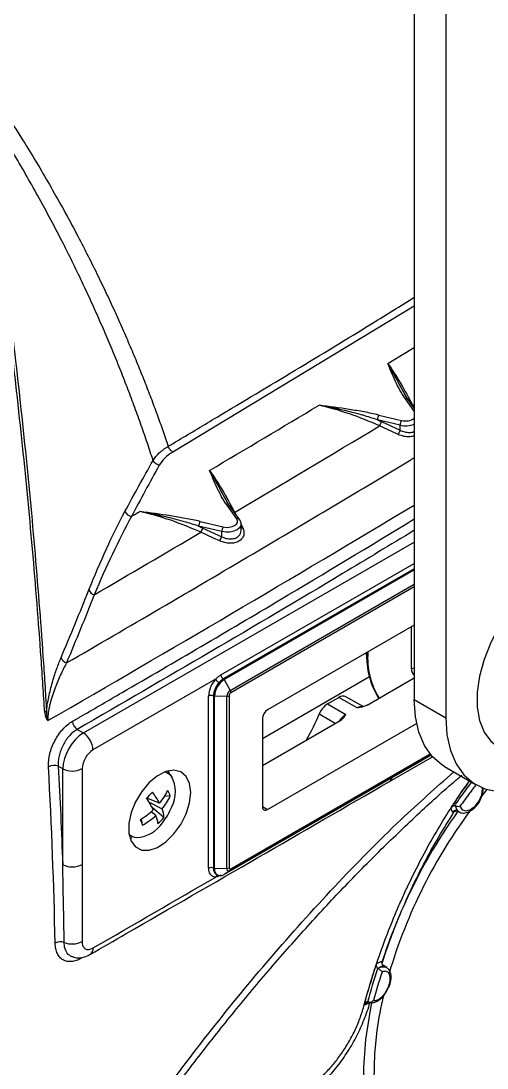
# Model space of a CAD drawing. Extents: x 14.8 to 109.8, y 1.6 to 86.6.
# Drawn here: x 76.94 to 78.928, y 65.895 to 70.365 of the extents above; entities that cross this region are included whole.
import ezdxf

# ---------------------------------------------------------------- set-up
doc = ezdxf.new("R2010")
doc.units = 0
doc.header["$MEASUREMENT"] = 0
doc.layers.add('OBJECT', color=7, linetype='CONTINUOUS')

msp = doc.modelspace()

# ---------------------------------------------------------------- linework, layer by layer
at = {"layer": 'OBJECT'}
for p, q in [((78.6178, 72.877), (78.6178, 67.4674)), ((78.7522, 72.7994), (78.7522, 67.3898)), ((78.6178, 69.1472), (77.5876, 68.5243)), ((78.6178, 68.6987), (78.5797, 68.7519)), ((78.6178, 68.7122), (78.5919, 68.7484)), ((78.611, 68.7218), (78.612, 68.7219)), ((78.6178, 68.7255), (78.612, 68.7219)), ((78.612, 68.7219), (78.615, 68.7161)), ((78.5574, 68.6388), (78.4602, 68.6621)), ((78.4659, 68.6823), (78.5631, 68.6591)), ((78.4778, 68.6541), (78.5574, 68.6175)), ((78.5574, 68.6175), (78.5574, 68.6388)), ((77.8606, 68.2386), (77.8188, 68.2968)), ((77.8728, 68.2351), (77.831, 68.2933)), ((77.8501, 68.2667), (77.8512, 68.2669)), ((77.8512, 68.2669), (77.8543, 68.2609)), ((77.7036, 68.2281), (77.8018, 68.2046)), ((77.8791, 68.1893), (77.8791, 68.2164)), ((77.8791, 68.2133), (77.8856, 68.2009)), ((77.7961, 68.1844), (77.6978, 68.2079)), ((77.7155, 68.1999), (77.7961, 68.1629)), ((77.7961, 68.1629), (77.7961, 68.1844)), ((77.206, 67.3251), (78.6178, 68.1401)), ((77.7927, 67.5727), (78.6178, 68.049)), ((78.6178, 68.0262), (77.8029, 67.5558)), ((77.8071, 67.5532), (78.6178, 68.0212)), ((77.8325, 67.507), (78.6178, 67.9604)), ((78.6178, 67.9487), (77.8354, 67.497)), ((78.6178, 67.785), (77.9909, 67.4231)), ((78.606, 67.5987), (78.606, 67.7782)), ((77.77, 67.5545), (77.247, 67.2525)), ((77.8071, 67.5532), (77.8029, 67.5558)), ((77.8071, 67.5532), (77.8325, 67.507)), ((78.4265, 67.5642), (77.9697, 67.3005)), ((78.4163, 67.4441), (78.6178, 67.5604)), ((77.7403, 66.7476), (77.7403, 67.4825)), ((77.7652, 67.4806), (77.7611, 67.4827)), ((77.7611, 67.4827), (77.7611, 66.7479)), ((77.8179, 67.4816), (77.7652, 67.4806)), ((77.7652, 66.7457), (77.7652, 67.4806)), ((77.8179, 66.7467), (77.8179, 67.4816)), ((77.8279, 67.4842), (77.8279, 66.7493)), ((78.2479, 67.4489), (78.2961, 67.4767)), ((78.3739, 67.4318), (78.2961, 67.4767)), ((78.3992, 67.4375), (78.3261, 67.4797)), ((78.6178, 67.4674), (78.7522, 67.3898)), ((78.2479, 67.4489), (78.3257, 67.404)), ((78.3919, 67.4352), (78.3975, 67.436)), ((77.9697, 67.3864), (77.9697, 67.0108)), ((77.9697, 67.1863), (78.3045, 67.3795)), ((77.9909, 66.9985), (78.6277, 67.3661)), ((78.2803, 67.3656), (78.2119, 67.4051)), ((77.18, 67.3402), (77.206, 67.3251)), ((78.6891, 67.2306), (77.8071, 66.7215)), ((78.6879, 67.2321), (77.8325, 66.7383)), ((77.8354, 66.745), (78.6851, 67.2355)), ((78.5118, 67.118), (78.6951, 67.2238)), ((77.1177, 67.1721), (77.099, 67.1829)), ((77.1177, 66.7628), (77.1177, 67.1721)), ((77.2011, 67.173), (77.2011, 66.7636)), ((78.7473, 67.1812), (78.8817, 67.1037)), ((78.8272, 67.0838), (78.8529, 67.1203)), ((78.8431, 67.1049), (78.8431, 67.1049)), ((77.5765, 67.056), (77.5522, 67.0542)), ((78.9278, 67.084), (78.8994, 67.0488)), ((77.5309, 67.0254), (77.4765, 67.047)), ((77.4865, 67.0292), (77.5419, 67.001)), ((77.5492, 66.9645), (77.4996, 67.0064)), ((77.9697, 67.0108), (77.9909, 66.9985)), ((77.5153, 66.973), (77.4949, 66.9888)), ((78.8076, 66.9882), (78.8018, 66.9923)), ((78.8029, 66.9907), (78.8076, 66.9882)), ((77.4587, 66.9319), (77.4535, 66.9578)), ((77.4045, 66.8768), (77.4132, 66.8791)), ((77.7652, 66.7457), (77.7611, 66.7479)), ((77.8179, 66.7467), (77.7652, 66.7457)), ((77.8325, 66.7383), (77.8071, 66.7215)), ((77.7742, 66.7202), (77.7782, 66.7181)), ((78.5, 66.3238), (78.4863, 66.3321)), ((78.4246, 66.1737), (78.4264, 66.1755))]:
    msp.add_line(p, q, dxfattribs=at)
at = {"layer": 'OBJECT', "flags": 128}
for points in [[(78.6178, 68.9698), (78.5629, 68.9365), (78.5049, 68.9014)], [(78.5489, 68.5993), (78.522, 68.6116), (78.4692, 68.6359)], [(77.4482, 68.2704), (77.4436, 68.2677), (77.4389, 68.265), (77.4343, 68.2622), (77.4296, 68.2595), (77.425, 68.2567), (77.4203, 68.254), (77.4157, 68.2513), (77.411, 68.2485)], [(77.8791, 68.2158), (77.8779, 68.2096), (77.872, 68.2), (77.8615, 68.1919), (77.8473, 68.1858), (77.8308, 68.1824), (77.8132, 68.1819), (77.7961, 68.1844)], [(77.8018, 68.2046), (77.8146, 68.2028), (77.8278, 68.2031), (77.8403, 68.2057), (77.8509, 68.2102), (77.8587, 68.2164), (77.8632, 68.2235), (77.8638, 68.2312), (77.8606, 68.2386)], [(77.7876, 68.1446), (77.7607, 68.157), (77.707, 68.1816)], [(79.4129, 68.0239), (79.387, 68.0356), (79.3407, 68.0442), (79.2897, 68.0399), (79.2357, 68.0229), (79.1803, 67.9938), (79.1253, 67.9535), (79.0725, 67.9033), (79.0237, 67.8447), (78.9803, 67.7798), (78.9439, 67.7105), (78.9154, 67.6391), (78.8959, 67.5679), (78.886, 67.4991), (78.886, 67.4351), (78.8959, 67.3778), (78.9154, 67.3291), (78.9439, 67.2905), (78.9754, 67.2661)], [(78.4129, 67.6667), (78.4145, 67.6441), (78.4222, 67.5852)], [(78.7473, 67.1812), (78.7358, 67.1884), (78.6946, 67.2242), (78.6616, 67.2712), (78.6375, 67.3283), (78.6228, 67.3942), (78.6178, 67.4674)], [(78.7522, 67.3898), (78.7571, 67.3166), (78.7718, 67.2507), (78.796, 67.1937), (78.829, 67.1467), (78.8702, 67.1108), (78.9186, 67.0869), (78.9732, 67.0754), (79.0327, 67.0767), (79.0958, 67.0907), (79.1611, 67.117), (79.2272, 67.1551), (79.2436, 67.1664)], [(77.6639, 67.071), (77.659, 67.1095), (77.6446, 67.1394), (77.6218, 67.1586), (77.5923, 67.1656), (77.5583, 67.1599), (77.5223, 67.142), (77.4869, 67.1131), (77.4549, 67.0754), (77.4285, 67.0317), (77.4097, 66.9853), (77.4, 66.9395), (77.4, 66.8978), (77.4097, 66.8633), (77.4285, 66.8385), (77.4549, 66.8252), (77.4869, 66.8246), (77.5223, 66.8365), (77.5583, 66.8601), (77.5923, 66.8937), (77.6218, 66.9348), (77.6446, 66.9803), (77.659, 67.0269), (77.6639, 67.071)], [(77.5818, 67.1392), (77.5718, 67.1493), (77.5539, 67.1584)], [(77.5862, 67.1328), (77.5816, 67.142), (77.5636, 67.1616)], [(77.5721, 67.1545), (77.5706, 67.1605), (77.5698, 67.1632)], [(78.8127, 67.012), (78.8224, 66.9972), (78.8383, 66.9922), (78.8578, 66.9978), (78.8776, 67.0131), (78.8945, 67.0356), (78.9055, 67.0614), (78.9088, 67.0862), (78.9085, 67.0907)], [(78.526, 65.3927), (78.5173, 65.4057), (78.4743, 65.4855), (78.441, 65.5755), (78.4179, 65.6748), (78.4052, 65.7823), (78.403, 65.8968), (78.4114, 66.017), (78.4303, 66.1416), (78.4366, 66.1735)], [(78.4584, 66.0551), (78.4481, 65.9562), (78.445, 65.8441), (78.4517, 65.738), (78.4682, 65.6388), (78.4943, 65.5478), (78.5297, 65.4657), (78.5741, 65.3936), (78.6269, 65.3322), (78.6876, 65.282), (78.7556, 65.2437), (78.8301, 65.2177)]]:
    msp.add_lwpolyline(points, dxfattribs=at)
at = {"layer": 'OBJECT'}
for centre, radius, start, end in [((78.5832, 68.7412), 0.0113, 39.7285, 108.1946), ((24.4675, 158.2058), 104.3807, 300.69118, 300.9897), ((78.4998, 68.6618), 0.0396, 148.7609, 179.5826), ((78.5806, 68.7202), 0.0635, 254.0483, 305.9135), ((24.5197, 158.298), 104.6416, 300.641076, 301.035211), ((78.4034, 68.6778), 0.078, 327.5245, 342.3838), ((78.483, 68.6411), 0.078, 327.5238, 342.3814), ((78.597, 68.6386), 0.0396, 148.758, 179.5856), ((78.5802, 68.7318), 0.0957, 256.2187, 293.1537), ((24.5369, 158.394), 104.9077, 300.594097, 301.031556), ((24.1141, 159.0822), 105.8886, 299.997425, 300.979201), ((77.4167, 68.2836), 0.0355, 200.9862, 260.8233), ((77.8224, 68.2861), 0.0113, 39.7288, 108.195), ((77.7374, 68.2076), 0.0396, 148.758, 179.586), ((77.8642, 68.2279), 0.0113, 39.6496, 108.2017), ((23.8078, 159.5011), 106.0395, 300.265499, 300.550253), ((77.6413, 68.2234), 0.0778, 327.5621, 342.4426), ((77.8357, 68.1841), 0.0396, 148.758, 179.586), ((77.8829, 68.2148), 0.0142, 254.538, 280.9749), ((77.7219, 68.1864), 0.0778, 327.5599, 342.4417), ((23.7643, 159.701), 106.426, 300.0976, 300.594007), ((77.2616, 67.9476), 0.034, 199.8712, 254.3701), ((77.1431, 67.6562), 0.0333, 195.8057, 254.4629), ((78.7408, 67.6472), 0.3254, 176.2427, 212.4054), ((78.7479, 67.6461), 0.3291, 175.735, 211.5985), ((78.6381, 67.5957), 0.0323, 174.6694, 231.0522), ((78.617, 67.5779), 0.0235, 87.8643, 117.8221), ((77.8556, 67.477), 0.1155, 137.8382, 177.2295), ((77.8562, 67.4764), 0.0911, 122.6055, 177.3945), ((77.8082, 67.5794), 0.0456, 213.0979, 239.2026), ((77.8161, 67.5752), 0.0235, 186.2165, 235.9161), ((77.8532, 67.4783), 0.0922, 137.8382, 177.2296), ((77.8497, 67.4802), 0.0319, 122.6054, 177.3946), ((77.814, 67.4964), 0.0214, 1.8475, 29.9658), ((77.7509, 67.4619), 0.0232, 63.8539, 117.3011), ((77.8178, 67.503), 0.0214, 270.0339, 298.1492), ((77.8441, 67.4834), 0.0162, 122.6049, 177.3953), ((78.3135, 67.4538), 0.0288, 64.1542, 127.1563), ((77.0319, 67.4305), 0.0199, 298.2852, 327.9652), ((78.0158, 67.3843), 0.0461, 122.6055, 177.3945), ((78.2972, 67.3718), 0.0916, 122.5669, 158.6721), ((78.3926, 67.4036), 0.0339, 80.9217, 123.6018), ((77.2061, 67.3789), 0.0467, 185.0951, 236.056), ((77.3512, 67.7601), 0.931, 330.2577, 337.5852), ((78.3705, 67.3318), 0.085, 121.7926, 148.9874), ((77.1544, 67.2482), 0.0927, 2.6954, 56.1499), ((77.0802, 67.1377), 0.049, 67.4678, 117.8418), ((77.1586, 67.2553), 0.0927, 243.8541, 297.3005), ((77.464, 67.0735), 0.1349, 331.8914, 29.1702), ((78.4978, 67.1396), 0.0258, 302.7506, 349.1687), ((80.95, 65.5003), 2.6483, 142.7065, 143.2998), ((78.8312, 67.0956), 0.0152, 37.7687, 38.1966), ((76.8052, 67.707), 0.9413, 315.4166, 317.6163), ((77.2253, 66.8612), 0.3469, 28.2504, 37.5026), ((77.3249, 67.1997), 0.2698, 319.765, 333.3858), ((77.3521, 67.1585), 0.2466, 320.3154, 335.4494), ((77.4657, 67.0198), 0.1165, 18.1134, 30.4296), ((77.0608, 66.7701), 0.4984, 27.1272, 33.6389), ((77.3387, 67.1057), 0.2624, 321.4067, 338.5987), ((77.9827, 67.0087), 0.0131, 170.786, 309.2032), ((77.2604, 67.2589), 0.3576, 301.7285, 313.0122), ((77.3075, 67.1998), 0.3076, 299.4439, 312.4994), ((77.399, 66.9242), 0.1261, 6.4214, 22.7507), ((77.3745, 67.1053), 0.2244, 311.898, 321.1348), ((77.4466, 66.9631), 0.1026, 0.8194, 21.7283), ((80.6131, 65.6841), 2.1906, 142.9677, 163.6483), ((80.6862, 65.6423), 2.3153, 144.3755, 155.7338), ((78.7941, 66.9792), 0.0153, 59.7563, 148.2592), ((77.4226, 67.0241), 0.1464, 274.297, 325.8781), ((77.9978, 67.1887), 0.5971, 203.0723, 205.471), ((77.438, 66.9318), 0.0539, 226.0985, 265.2115), ((77.1586, 66.846), 0.0927, 243.8541, 297.3005), ((77.7716, 66.742), 0.0318, 169.6916, 269.8954), ((77.7509, 66.7271), 0.0232, 63.8539, 117.3011), ((77.7901, 66.7447), 0.0292, 173.7611, 237.7292), ((77.7907, 66.7415), 0.0259, 170.7861, 309.2032), ((77.8268, 66.7453), 0.00906, 170.7859, 309.2031), ((77.8178, 66.7681), 0.0214, 270.0339, 298.1492), ((77.8325, 66.7485), 0.0046, 170.7846, 309.2036), ((77.8277, 66.7443), 0.00773, 308.8505, 5.1243), ((77.7836, 66.707), 0.0125, 116.4485, 165.507), ((80.5249, 65.7119), 2.1396, 156.869, 162.9227), ((77.1079, 66.3851), 0.0481, 70.4172, 117.2748), ((77.1578, 66.5184), 0.0942, 248.9673, 296.8622), ((77.2172, 66.4042), 0.0304, 306.2014, 5.4674), ((80.7286, 65.5575), 2.4022, 162.4959, 163.1299), ((80.1235, 65.8237), 1.6811, 166.9395, 172.0876), ((78.3888, 66.2296), 0.0672, 283.3919, 292.4706), ((78.4193, 66.1636), 0.0135, 77.989, 159.4838), ((78.427, 66.164), 0.013, 102.4409, 163.7899)]:
    msp.add_arc(centre, radius, start, end, dxfattribs=at)
for centre, major_axis, ratio, start_param, end_param in [((77.2046, 67.2239), (0.0625, 0.1083), 0.558079, 0.785927, 2.355506), ((77.2471, 67.1994), (0.0325, 0.0563), 0.578085, 0.785926, 2.355504)]:
    msp.add_ellipse(centre, major_axis=major_axis, ratio=ratio, start_param=start_param, end_param=end_param, dxfattribs=at)
for points, knots in [([(75.8069, 71.1922), (75.8151, 71.1852), (75.8316, 71.1712), (75.8562, 71.1498), (75.8808, 71.1282), (75.9053, 71.1064), (75.9297, 71.0844), (75.9541, 71.0621), (75.9784, 71.0396), (76.0026, 71.0168), (76.0268, 70.9939), (76.0509, 70.9707), (76.0749, 70.9473), (76.0989, 70.9237), (76.1227, 70.8998), (76.1465, 70.8758), (76.1702, 70.8515), (76.1938, 70.827), (76.2173, 70.8023), (76.2407, 70.7775), (76.264, 70.7524), (76.2872, 70.7271), (76.3103, 70.7016), (76.3334, 70.6759), (76.3563, 70.6501), (76.3791, 70.624), (76.4018, 70.5977), (76.4244, 70.5713), (76.4469, 70.5447), (76.4692, 70.5179), (76.4915, 70.4909), (76.5136, 70.4638), (76.5356, 70.4364), (76.5575, 70.4089), (76.5793, 70.3813), (76.6009, 70.3535), (76.6224, 70.3255), (76.6438, 70.2973), (76.6651, 70.269), (76.6862, 70.2405), (76.7072, 70.2119), (76.728, 70.1831), (76.7487, 70.1542), (76.7693, 70.1252), (76.7897, 70.096), (76.81, 70.0666), (76.8301, 70.0371), (76.8543, 70.0014), (76.8966, 69.9368), (76.9707, 69.82), (77.0703, 69.6527), (77.1727, 69.4664), (77.2491, 69.3161), (77.302, 69.2062), (77.3384, 69.128), (77.3729, 69.0509), (77.4057, 68.9751), (77.4368, 68.9006), (77.4662, 68.8275), (77.494, 68.7558), (77.5202, 68.6855), (77.545, 68.6167), (77.5605, 68.5713), (77.5682, 68.5489)], [0, 0, 0, 0, 0.010885, 0.02177, 0.032656, 0.043541, 0.054426, 0.065311, 0.076196, 0.087082, 0.097967, 0.108852, 0.119737, 0.130622, 0.141508, 0.152393, 0.163278, 0.174163, 0.185048, 0.195933, 0.206819, 0.217704, 0.228589, 0.239474, 0.250359, 0.261244, 0.27213, 0.283015, 0.2939, 0.304785, 0.31567, 0.326555, 0.33744, 0.348326, 0.359211, 0.370096, 0.380981, 0.391866, 0.402751, 0.413636, 0.424521, 0.435407, 0.446292, 0.457177, 0.468062, 0.478947, 0.489832, 0.500717, 0.518358, 0.560412, 0.626874, 0.695576, 0.753854, 0.780728, 0.8071, 0.83297, 0.858337, 0.883203, 0.907566, 0.931428, 0.954787, 0.977645, 1, 1, 1, 1]), ([(77.5035, 68.4882), (77.4995, 68.5005), (77.4915, 68.5252), (77.479, 68.5624), (77.4662, 68.5999), (77.453, 68.6378), (77.4394, 68.6759), (77.4254, 68.7144), (77.411, 68.7532), (77.3963, 68.7923), (77.3811, 68.8316), (77.3655, 68.8712), (77.3495, 68.9111), (77.333, 68.9513), (77.3162, 68.9917), (77.2989, 69.0324), (77.2811, 69.0733), (77.263, 69.1145), (77.2444, 69.1558), (77.2253, 69.1974), (77.1851, 69.2834), (77.116, 69.4247), (77.0327, 69.5818), (76.9596, 69.7111), (76.912, 69.7926), (76.8693, 69.8622), (76.8321, 69.9201), (76.8016, 69.9654), (76.77, 70.011), (76.7293, 70.0686), (76.6716, 70.1479), (76.6065, 70.2339), (76.519, 70.3457), (76.4097, 70.4782), (76.3015, 70.6007), (76.2213, 70.6874), (76.1676, 70.7439), (76.1133, 70.7995), (76.0584, 70.8543), (76.0029, 70.9081), (75.9469, 70.961), (75.8903, 71.0129), (75.8333, 71.0637), (75.7758, 71.1136), (75.7372, 71.1459), (75.7178, 71.162)], [0, 0, 0, 0, 0.012038, 0.02418, 0.036425, 0.048774, 0.061225, 0.073778, 0.086433, 0.09919, 0.112047, 0.125006, 0.138064, 0.151222, 0.16448, 0.177836, 0.191291, 0.204843, 0.218493, 0.232239, 0.246081, 0.304039, 0.373495, 0.405327, 0.437053, 0.458042, 0.478512, 0.498868, 0.507158, 0.528357, 0.562429, 0.595806, 0.626125, 0.691572, 0.753167, 0.777504, 0.801919, 0.826413, 0.850984, 0.875632, 0.900357, 0.925156, 0.950031, 0.974979, 1, 1, 1, 1]), ([(77.0413, 67.413), (77.0387, 67.4514), (77.0363, 67.4899), (77.0312, 67.5671), (77.0233, 67.6829), (77.0146, 67.7991), (76.9961, 68.0319), (76.9824, 68.1878), (76.9522, 68.5008), (76.9357, 68.6579), (76.9088, 68.8945), (76.8996, 68.9735), (76.8851, 69.0922), (76.8778, 69.1516), (76.869, 69.221), (76.8645, 69.2557), (76.8626, 69.2706), (76.8613, 69.2805), (76.8607, 69.2855), (76.86, 69.2904)], [0, 0, 0, 0, 0.0625, 0.0625, 0.125, 0.25, 0.25, 0.5, 0.5, 0.75, 0.75, 0.875, 0.875, 0.9375, 0.96875, 0.984375, 0.992187, 0.992187, 1, 1, 1, 1]), ([(76.8693, 69.2986), (76.9104, 68.9808), (76.946, 68.665), (76.9909, 68.1952), (77.0044, 68.0392), (77.0226, 67.8063), (77.0283, 67.7287), (77.0363, 67.6127), (77.0389, 67.5741), (77.0439, 67.4969), (77.0462, 67.4583), (77.0487, 67.4199)], [0, 0, 0, 0, 0.5, 0.5, 0.75, 0.75, 0.875, 0.875, 0.9375, 0.9375, 1, 1, 1, 1]), ([(77.5682, 68.5489), (77.5821, 68.5572), (77.6516, 68.5987), (77.943, 68.7733), (78.2811, 68.9758), (78.5584, 69.1479), (78.6178, 69.1848)], [0, 0, 0, 0, 0.039428, 0.197141, 0.827996, 1, 1, 1, 1]), ([(78.5797, 68.7519), (78.5711, 68.7639), (78.5636, 68.7762), (78.5498, 68.8009), (78.5435, 68.8134), (78.5258, 68.8509), (78.5154, 68.8761), (78.5049, 68.9014)], [0, 0, 0, 0, 0.25, 0.25, 0.5, 0.5, 1, 1, 1, 1]), ([(78.5049, 68.9014), (78.523, 68.8758), (78.541, 68.848), (78.5768, 68.788), (78.5945, 68.756), (78.612, 68.7219)], [0, 0, 0, 0, 0.5, 0.5, 1, 1, 1, 1]), ([(78.5049, 68.9014), (78.5051, 68.9011), (78.526, 68.8639), (78.5482, 68.8233), (78.5702, 68.7829)], [0, 0, 0, 0, 0.006754, 1, 1, 1, 1]), ([(78.5921, 68.7485), (78.5907, 68.7503), (78.5825, 68.7611), (78.5764, 68.7726), (78.5714, 68.7822)], [0, 0, 0, 0, 0.168474, 1, 1, 1, 1]), ([(78.4659, 68.6823), (78.4455, 68.6872), (78.4246, 68.6915), (78.3825, 68.6992), (78.3613, 68.7028), (78.2974, 68.7127), (78.2545, 68.7186), (78.2115, 68.7244)], [0, 0, 0, 0, 0.25, 0.25, 0.5, 0.5, 1, 1, 1, 1]), ([(78.4692, 68.6359), (78.4271, 68.6551), (78.3844, 68.6721), (78.2982, 68.7017), (78.2549, 68.7142), (78.2115, 68.7244)], [0, 0, 0, 0, 0.5, 0.5, 1, 1, 1, 1]), ([(78.4602, 68.6621), (78.4399, 68.6689), (78.4195, 68.6752), (78.3783, 68.687), (78.3575, 68.6924), (78.2952, 68.7078), (78.2533, 68.7166), (78.2115, 68.7244)], [0, 0, 0, 0, 0.25, 0.25, 0.5, 0.5, 1, 1, 1, 1]), ([(78.5574, 68.6175), (78.5639, 68.6147), (78.577, 68.6091), (78.5975, 68.6074), (78.6118, 68.6089), (78.6172, 68.6122), (78.6178, 68.6126)], [0, 0, 0, 0, 0.322505, 0.64338, 0.954424, 1, 1, 1, 1]), ([(78.6178, 68.5933), (78.6118, 68.5917), (78.5981, 68.5881), (78.5733, 68.5901), (78.557, 68.5962), (78.5489, 68.5993)], [0, 0, 0, 0, 0.2869765, 0.6436627, 1, 1, 1, 1]), ([(77.5035, 68.4882), (77.5102, 68.4993), (77.519, 68.5101), (77.5407, 68.5305), (77.5535, 68.5401), (77.5682, 68.5489)], [0, 0, 0, 0, 0.5, 0.5, 1, 1, 1, 1]), ([(77.5876, 68.5243), (77.5836, 68.5266), (77.5796, 68.5301), (77.5728, 68.5387), (77.57, 68.5438), (77.5682, 68.5489)], [0, 0, 0, 0, 0.5, 0.5, 1, 1, 1, 1]), ([(77.5299, 68.4682), (77.5243, 68.4692), (77.5187, 68.4717), (77.5094, 68.4788), (77.5057, 68.4833), (77.5035, 68.4882)], [0, 0, 0, 0, 0.5, 0.5, 1, 1, 1, 1]), ([(77.5876, 68.5243), (77.5743, 68.5164), (77.5628, 68.5076), (77.5435, 68.4887), (77.5357, 68.4786), (77.5299, 68.4682)], [0, 0, 0, 0, 0.5, 0.5, 1, 1, 1, 1]), ([(77.8188, 68.2968), (77.8103, 68.3088), (77.8028, 68.321), (77.7891, 68.3456), (77.7829, 68.358), (77.7653, 68.3954), (77.7549, 68.4205), (77.7445, 68.4456)], [0, 0, 0, 0, 0.25, 0.25, 0.5, 0.5, 1, 1, 1, 1]), ([(77.7445, 68.4456), (77.7625, 68.4202), (77.7804, 68.3925), (77.8161, 68.3328), (77.8337, 68.3008), (77.8512, 68.2669)], [0, 0, 0, 0, 0.5, 0.5, 1, 1, 1, 1]), ([(77.7445, 68.4456), (77.7447, 68.4454), (77.7655, 68.4082), (77.7876, 68.3677), (77.8095, 68.3275)], [0, 0, 0, 0, 0.006744, 1, 1, 1, 1]), ([(77.8312, 68.2934), (77.8298, 68.2952), (77.8217, 68.3059), (77.8157, 68.3173), (77.8108, 68.3268)], [0, 0, 0, 0, 0.169221, 1, 1, 1, 1]), ([(77.707, 68.1816), (77.6647, 68.2009), (77.6218, 68.2179), (77.5353, 68.2476), (77.4918, 68.2602), (77.4482, 68.2704)], [0, 0, 0, 0, 0.5, 0.5, 1, 1, 1, 1]), ([(77.7036, 68.2281), (77.6831, 68.233), (77.6622, 68.2373), (77.6199, 68.2451), (77.5986, 68.2486), (77.5345, 68.2587), (77.4914, 68.2645), (77.4482, 68.2704)], [0, 0, 0, 0, 0.25, 0.25, 0.5, 0.5, 1, 1, 1, 1]), ([(77.6978, 68.2079), (77.6776, 68.2147), (77.657, 68.221), (77.6156, 68.2328), (77.5948, 68.2383), (77.5323, 68.2537), (77.4903, 68.2626), (77.4482, 68.2704)], [0, 0, 0, 0, 0.25, 0.25, 0.5, 0.5, 1, 1, 1, 1]), ([(77.1595, 67.3748), (77.1736, 67.383), (77.2443, 67.4239), (77.5403, 67.5959), (78.0157, 67.8736), (78.4272, 68.123), (78.6178, 68.2385)], [0, 0, 0, 0, 0.0287291, 0.1436455, 0.6033148, 1, 1, 1, 1]), ([(77.8784, 68.2157), (77.8786, 68.2174), (77.8795, 68.2242), (77.8757, 68.2304), (77.8728, 68.2351)], [0, 0, 0, 0, 0.241549, 1, 1, 1, 1]), ([(78.6178, 68.1902), (78.5161, 68.1284), (78.043, 67.8414), (77.5595, 67.5606), (77.18, 67.3402)], [0, 0, 0, 0, 0.215088, 1, 1, 1, 1]), ([(77.8856, 68.2009), (77.8884, 68.1955), (77.8901, 68.1901), (77.8916, 68.1792), (77.8913, 68.1739), (77.8885, 68.1638), (77.886, 68.1589), (77.8791, 68.1505), (77.8745, 68.1467), (77.864, 68.1407), (77.8579, 68.1384), (77.8448, 68.1354), (77.8377, 68.1346), (77.8233, 68.1349), (77.8159, 68.1358), (77.8013, 68.1392), (77.7943, 68.1416), (77.7876, 68.1446)], [0, 0, 0, 0, 0.125, 0.125, 0.25, 0.25, 0.375, 0.375, 0.5, 0.5, 0.625, 0.625, 0.75, 0.75, 0.875, 0.875, 1, 1, 1, 1]), ([(77.7961, 68.1629), (77.8026, 68.1601), (77.8156, 68.1545), (77.8364, 68.1526), (77.8549, 68.1559), (77.869, 68.1643), (77.8777, 68.1759), (77.8784, 68.1851), (77.8787, 68.1895)], [0, 0, 0, 0, 0.176976, 0.353057, 0.523745, 0.689036, 0.852664, 1, 1, 1, 1]), ([(77.0487, 67.4199), (77.05, 67.4315), (77.0517, 67.4431), (77.0556, 67.4655), (77.0578, 67.4764), (77.0625, 67.4976), (77.065, 67.508), (77.0703, 67.528), (77.0729, 67.5376), (77.0812, 67.5656), (77.0869, 67.5831), (77.0987, 67.6164), (77.1048, 67.6321), (77.1111, 67.6472)], [0, 0, 0, 0, 0.125, 0.125, 0.25, 0.25, 0.375, 0.375, 0.5, 0.5, 0.75, 0.75, 1, 1, 1, 1]), ([(77.1342, 67.6242), (77.1256, 67.6083), (77.1171, 67.5916), (77.1008, 67.5561), (77.0928, 67.5373), (77.0813, 67.5068), (77.0775, 67.4961), (77.0704, 67.4741), (77.067, 67.4627), (77.0625, 67.4448), (77.0611, 67.4387), (77.0585, 67.4263), (77.0573, 67.4201), (77.0555, 67.4075), (77.0548, 67.4011), (77.054, 67.389), (77.054, 67.3831), (77.0543, 67.3776)], [0, 0, 0, 0, 0.25, 0.25, 0.5, 0.5, 0.625, 0.625, 0.75, 0.75, 0.8125, 0.8125, 0.875, 0.875, 0.9375, 0.9375, 1, 1, 1, 1]), ([(77.77, 67.5545), (77.7737, 67.5582), (77.7774, 67.5617), (77.785, 67.5677), (77.7888, 67.5704), (77.7927, 67.5727)], [0, 0, 0, 0, 0.5, 0.5, 1, 1, 1, 1]), ([(77.8029, 67.5558), (77.7997, 67.5539), (77.7967, 67.5517), (77.7907, 67.5465), (77.7877, 67.5434), (77.7849, 67.5402)], [0, 0, 0, 0, 0.5, 0.5, 1, 1, 1, 1]), ([(77.0413, 67.413), (77.0418, 67.4056), (77.043, 67.3988), (77.0462, 67.3898), (77.0475, 67.3869), (77.0506, 67.3819), (77.0524, 67.3796), (77.0543, 67.3776)], [0, 0, 0, 0, 0.5, 0.5, 0.75, 0.75, 1, 1, 1, 1]), ([(77.0487, 67.4199), (77.0485, 67.412), (77.0489, 67.4044), (77.0508, 67.3901), (77.0523, 67.3834), (77.0543, 67.3776)], [0, 0, 0, 0, 0.5, 0.5, 1, 1, 1, 1]), ([(78.4163, 67.4441), (78.4106, 67.4408), (78.4036, 67.4385), (78.389, 67.4347), (78.3814, 67.4333), (78.3739, 67.4318)], [0, 0, 0, 0, 0.5, 0.5, 1, 1, 1, 1]), ([(77.0573, 67.181), (77.0569, 67.1896), (77.0571, 67.1984), (77.059, 67.2167), (77.0607, 67.2262), (77.0653, 67.2451), (77.0682, 67.2545), (77.0753, 67.2733), (77.0796, 67.2827), (77.089, 67.3006), (77.0942, 67.3092), (77.1056, 67.3256), (77.1117, 67.3334), (77.1245, 67.3476), (77.1312, 67.3541), (77.1452, 67.3656), (77.1523, 67.3706), (77.1595, 67.3748)], [0, 0, 0, 0, 0.125, 0.125, 0.25, 0.25, 0.375, 0.375, 0.5, 0.5, 0.625, 0.625, 0.75, 0.75, 0.875, 0.875, 1, 1, 1, 1]), ([(78.3045, 67.3795), (78.3102, 67.3828), (78.3142, 67.3869), (78.3207, 67.3953), (78.3232, 67.3997), (78.3257, 67.404)], [0, 0, 0, 0, 0.5, 0.5, 1, 1, 1, 1]), ([(77.18, 67.3402), (77.1682, 67.3335), (77.1567, 67.324), (77.1413, 67.3068), (77.1363, 67.3005), (77.1272, 67.2871), (77.1231, 67.2802), (77.1156, 67.2656), (77.1123, 67.258), (77.1067, 67.2428), (77.1045, 67.2351), (77.101, 67.2197), (77.0998, 67.212), (77.0985, 67.1971), (77.0985, 67.1899), (77.099, 67.1829)], [0, 0, 0, 0, 0.25, 0.25, 0.375, 0.375, 0.5, 0.5, 0.625, 0.625, 0.75, 0.75, 0.875, 0.875, 1, 1, 1, 1]), ([(77.0725, 65.0848), (77.143, 65.1961), (77.284, 65.4188), (77.5121, 65.7437), (77.7511, 66.0602), (78.0068, 66.372), (78.2769, 66.6722), (78.5388, 66.9394), (78.7108, 67.0921), (78.786, 67.1589)], [0, 0, 0, 0, 0.141089, 0.282194, 0.426845, 0.571495, 0.72575, 0.880006, 1, 1, 1, 1]), ([(77.2145, 65.2597), (77.2235, 65.2738), (77.2774, 65.358), (77.3802, 65.5089), (77.5231, 65.7113), (77.6701, 65.9086), (77.8211, 66.1011), (77.9759, 66.2884), (78.1339, 66.4696), (78.2942, 66.6434), (78.4563, 66.8095), (78.6202, 66.9668), (78.7418, 67.0786), (78.8089, 67.1352), (78.8204, 67.1449)], [0, 0, 0, 0, 0.0194, 0.115631, 0.211589, 0.307513, 0.403607, 0.500062, 0.596956, 0.693222, 0.788926, 0.884511, 0.98022, 1, 1, 1, 1]), ([(77.235, 66.3797), (77.2862, 66.4092), (77.7118, 66.655), (78.1374, 66.9012), (78.5118, 67.1178)], [0, 0, 0, 0, 0.120265, 1, 1, 1, 1]), ([(78.7898, 67.0154), (78.79, 67.0157), (78.7912, 67.0174), (78.8068, 67.0394), (78.8307, 67.0726), (78.8546, 67.1031), (78.8633, 67.1143)], [0, 0, 0, 0, 0.008062, 0.050369, 0.653765, 1, 1, 1, 1]), ([(78.8814, 67.1039), (78.872, 67.0919), (78.8487, 67.0619), (78.8262, 67.0307), (78.8127, 67.012)], [0, 0, 0, 0, 0.398718, 1, 1, 1, 1]), ([(78.8266, 67.083), (78.8296, 67.0873), (78.8383, 67.0999), (78.8471, 67.1122), (78.8529, 67.1203)], [0, 0, 0, 0, 0.34371, 1, 1, 1, 1]), ([(78.4298, 66.2546), (78.4511, 66.3256), (78.4754, 66.3967), (78.5167, 66.5034), (78.5312, 66.539), (78.5542, 66.5924), (78.562, 66.6102), (78.5782, 66.6458), (78.5864, 66.6636), (78.6285, 66.7518), (78.6646, 66.8205), (78.7418, 66.9545), (78.7829, 67.0197), (78.8266, 67.083)], [0, 0, 0, 0, 0.25, 0.25, 0.375, 0.375, 0.4375, 0.4375, 0.5, 0.5, 0.75, 0.75, 1, 1, 1, 1]), ([(78.7755, 67.0063), (78.7839, 67.0192), (78.7923, 67.0321), (78.8094, 67.0577), (78.818, 67.0704), (78.8267, 67.083)], [0, 0, 0, 0, 0.5, 0.5, 1, 1, 1, 1]), ([(78.8989, 67.0386), (78.9031, 67.0473), (78.9112, 67.0639), (78.9121, 67.0802), (78.9124, 67.088)], [0, 0, 0, 0, 0.522959, 1, 1, 1, 1]), ([(78.7932, 67.0149), (78.7941, 67.0098), (78.7953, 67.0053), (78.7982, 66.9976), (78.7999, 66.9945), (78.8018, 66.9923)], [0, 0, 0, 0, 0.5, 0.5, 1, 1, 1, 1]), ([(78.7932, 67.0149), (78.7964, 67.0135), (78.8002, 67.0125), (78.8071, 67.0115), (78.8102, 67.0115), (78.8127, 67.012)], [0, 0, 0, 0, 0.5, 0.5, 1, 1, 1, 1]), ([(78.8081, 66.9892), (78.8109, 66.9874), (78.819, 66.9824), (78.8364, 66.9831), (78.8578, 66.991), (78.8792, 67.0089), (78.8941, 67.0267), (78.8984, 67.0375), (78.8989, 67.0386)], [0, 0, 0, 0, 0.0979119, 0.2862054, 0.4914, 0.7283745, 0.9738206, 1, 1, 1, 1]), ([(78.4813, 66.348), (78.4864, 66.3638), (78.5048, 66.4205), (78.5434, 66.519), (78.5966, 66.6422), (78.6563, 66.7634), (78.7194, 66.8791), (78.7651, 66.9516), (78.7871, 66.9865)], [0, 0, 0, 0, 0.072428, 0.260233, 0.449086, 0.637989, 0.825879, 1, 1, 1, 1]), ([(78.7812, 66.9872), (78.78, 66.9888), (78.7791, 66.9913), (78.7772, 66.9978), (78.7763, 67.0018), (78.7755, 67.0063)], [0, 0, 0, 0, 0.5, 0.5, 1, 1, 1, 1]), ([(78.7869, 66.9866), (78.7855, 66.9854), (78.7838, 66.9839), (78.7816, 66.9866), (78.7812, 66.9872)], [0, 0, 0, 0, 0.797738, 1, 1, 1, 1]), ([(78.787, 66.9865), (78.7875, 66.9874), (78.7888, 66.9893), (78.7952, 66.9926), (78.8022, 66.9916), (78.8056, 66.9889), (78.8058, 66.9886), (78.8059, 66.9885)], [0, 0, 0, 0, 0.176131, 0.3999, 0.631638, 0.825411, 1, 1, 1, 1]), ([(78.8018, 66.9923), (78.8022, 66.9918), (78.8028, 66.9907), (78.8031, 66.9911), (78.8032, 66.9913)], [0, 0, 0, 0, 0.527649, 1, 1, 1, 1]), ([(77.2011, 66.7636), (77.2011, 66.703), (77.201, 66.6423), (77.2008, 66.5816), (77.2007, 66.5325), (77.2005, 66.4834), (77.2004, 66.4343)], [0, 0, 0, 0, 0.00565795, 0.00565795, 0.00565795, 0.01022995, 0.01022995, 0.01022995, 0.01022995]), ([(77.1978, 66.3636), (77.1905, 66.3594), (77.1834, 66.3561), (77.1694, 66.3512), (77.1624, 66.3497), (77.1491, 66.3484), (77.1427, 66.3487), (77.1307, 66.351), (77.1249, 66.3531), (77.1146, 66.3591), (77.11, 66.3629), (77.1017, 66.3722), (77.0981, 66.3776), (77.0924, 66.3898), (77.0901, 66.3966), (77.0869, 66.4115), (77.086, 66.4194), (77.0858, 66.4279)], [0, 0, 0, 0, 0.125, 0.125, 0.25, 0.25, 0.375, 0.375, 0.5, 0.5, 0.625, 0.625, 0.75, 0.75, 0.875, 0.875, 1, 1, 1, 1]), ([(77.1626, 66.3687), (77.1613, 66.3687), (77.1571, 66.3687), (77.1466, 66.3748), (77.1322, 66.3883), (77.125, 66.4111), (77.1242, 66.4265), (77.124, 66.4305)], [0, 0, 0, 0, 0.050993, 0.164935, 0.519613, 0.874798, 1, 1, 1, 1]), ([(77.2004, 66.4343), (77.2003, 66.4271), (77.2015, 66.4208), (77.2051, 66.4129), (77.2065, 66.4106), (77.2099, 66.4067), (77.2119, 66.405), (77.2185, 66.4012), (77.2237, 66.4002), (77.2322, 66.4011), (77.2352, 66.4018), (77.2412, 66.4039), (77.2443, 66.4053), (77.2474, 66.4071)], [0, 0, 0, 0, 0.25, 0.25, 0.375, 0.375, 0.5, 0.5, 0.75, 0.75, 0.875, 0.875, 1, 1, 1, 1]), ([(77.1627, 66.3689), (77.1649, 66.368), (77.1761, 66.3633), (77.1987, 66.3657), (77.2209, 66.3711), (77.232, 66.3785), (77.2347, 66.3803)], [0, 0, 0, 0, 0.092837, 0.479407, 0.871716, 1, 1, 1, 1]), ([(78.4376, 66.28), (78.4407, 66.2901), (78.4439, 66.3003), (78.4505, 66.3205), (78.4538, 66.3307), (78.4571, 66.3408)], [0, 0, 0, 0, 0.5, 0.5, 1, 1, 1, 1]), ([(78.4626, 66.32), (78.4598, 66.3218), (78.4577, 66.3252), (78.4558, 66.3329), (78.4559, 66.3371), (78.4571, 66.3408)], [0, 0, 0, 0, 0.5, 0.5, 1, 1, 1, 1]), ([(78.4571, 66.3408), (78.4591, 66.3419), (78.4662, 66.3459), (78.4727, 66.3486), (78.479, 66.3504), (78.4821, 66.3506), (78.4799, 66.3488), (78.4796, 66.3485)], [0, 0, 0, 0, 0.127632, 0.450741, 0.531208, 0.932388, 1, 1, 1, 1]), ([(78.4864, 66.3323), (78.4858, 66.3326), (78.4837, 66.3338), (78.4808, 66.3379), (78.4794, 66.3432), (78.4797, 66.3472), (78.4803, 66.3486), (78.4804, 66.3488)], [0, 0, 0, 0, 0.11665, 0.405835, 0.720503, 0.964359, 1, 1, 1, 1]), ([(78.4435, 66.1831), (78.4462, 66.1826), (78.4491, 66.1826), (78.4551, 66.1836), (78.4583, 66.1846), (78.4648, 66.1876), (78.4681, 66.1896), (78.4748, 66.1945), (78.4781, 66.1974), (78.4845, 66.2039), (78.4877, 66.2075), (78.4936, 66.2154), (78.4964, 66.2195), (78.5041, 66.2327), (78.5083, 66.2422), (78.5139, 66.2607), (78.5153, 66.2698), (78.5152, 66.2818), (78.5148, 66.2855), (78.5132, 66.2921), (78.512, 66.2951), (78.5091, 66.3001), (78.5073, 66.3022), (78.5031, 66.3054), (78.5007, 66.3065), (78.4954, 66.3077), (78.4926, 66.3078), (78.4865, 66.3069), (78.4834, 66.306), (78.4801, 66.3045)], [0, 0, 0, 0, 0.0625, 0.0625, 0.125, 0.125, 0.1875, 0.1875, 0.25, 0.25, 0.3125, 0.3125, 0.375, 0.375, 0.5, 0.5, 0.625, 0.625, 0.6875, 0.6875, 0.75, 0.75, 0.8125, 0.8125, 0.875, 0.875, 0.9375, 0.9375, 1, 1, 1, 1]), ([(78.486, 66.3316), (78.4859, 66.3315), (78.4857, 66.3313), (78.4786, 66.328), (78.4709, 66.3241), (78.4663, 66.3216), (78.463, 66.3198)], [0, 0, 0, 0, 0.351648, 0.69381, 0.777331, 1, 1, 1, 1]), ([(78.4632, 66.3197), (78.4649, 66.3207), (78.4729, 66.3251), (78.4864, 66.329), (78.4952, 66.3254), (78.4995, 66.3237)], [0, 0, 0, 0, 0.129826, 0.582499, 1, 1, 1, 1]), ([(78.4632, 66.3197), (78.4665, 66.3179), (78.4705, 66.3151), (78.4767, 66.3095), (78.4789, 66.3068), (78.4801, 66.3045)], [0, 0, 0, 0, 0.5, 0.5, 1, 1, 1, 1]), ([(78.507, 66.2357), (78.5078, 66.2371), (78.5138, 66.2476), (78.5189, 66.2698), (78.5193, 66.2952), (78.5123, 66.3145), (78.503, 66.3209), (78.4992, 66.3236)], [0, 0, 0, 0, 0.043768, 0.317106, 0.60129, 0.836113, 1, 1, 1, 1]), ([(78.4056, 66.1688), (78.4094, 66.183), (78.4133, 66.1973), (78.4214, 66.2259), (78.4255, 66.2402), (78.4298, 66.2546)], [0, 0, 0, 0, 0.5, 0.5, 1, 1, 1, 1]), ([(78.4298, 66.2546), (78.4298, 66.2546), (78.4298, 66.2546), (78.4298, 66.2546), (78.4298, 66.2546), (78.4298, 66.2546), (78.4298, 66.2546)], [0.000713582709, 0.000713582709, 0.000713582709, 0.000713582709, 0.000715729084, 0.000715729084, 0.000715729084, 0.000716813132, 0.000716813132, 0.000716813132, 0.000716813132]), ([(78.4324, 66.1748), (78.4339, 66.1744), (78.4409, 66.1723), (78.4556, 66.1772), (78.475, 66.1892), (78.4942, 66.21), (78.503, 66.2276), (78.507, 66.2357)], [0, 0, 0, 0, 0.053951, 0.25332, 0.495353, 0.770834, 1, 1, 1, 1]), ([(78.1451, 65.7649), (78.1586, 65.7742), (78.1915, 65.7967), (78.2401, 65.843), (78.2903, 65.9007), (78.3348, 65.964), (78.3735, 66.0314), (78.4044, 66.1015), (78.4228, 66.1501), (78.4282, 66.1747), (78.4283, 66.1755)], [0, 0, 0, 0, 0.108524, 0.262709, 0.412356, 0.560197, 0.704988, 0.848998, 0.995198, 1, 1, 1, 1]), ([(78.1706, 65.8165), (78.1952, 65.8332), (78.2194, 65.8537), (78.2493, 65.8846), (78.2553, 65.891), (78.267, 65.9043), (78.2727, 65.9111), (78.2896, 65.932), (78.3005, 65.9466), (78.3214, 65.9774), (78.3316, 65.9936), (78.3502, 66.0265), (78.3588, 66.0433), (78.3706, 66.0689), (78.3744, 66.0774), (78.3815, 66.0948), (78.3849, 66.1036), (78.3944, 66.1297), (78.3999, 66.147), (78.4044, 66.1643)], [0, 0, 0, 0, 0.25, 0.25, 0.3125, 0.3125, 0.375, 0.375, 0.5, 0.5, 0.625, 0.625, 0.75, 0.75, 0.8125, 0.8125, 0.875, 0.875, 1, 1, 1, 1]), ([(78.4056, 66.1688), (78.4066, 66.1724), (78.4085, 66.1754), (78.4137, 66.1788), (78.4168, 66.1792), (78.4198, 66.1778)], [0, 0, 0, 0, 0.5, 0.5, 1, 1, 1, 1]), ([(78.4204, 66.1775), (78.4237, 66.1757), (78.4284, 66.1755), (78.437, 66.1779), (78.4408, 66.1802), (78.4435, 66.1831)], [0, 0, 0, 0, 0.5, 0.5, 1, 1, 1, 1])]:
    msp.add_open_spline(points, degree=3, knots=knots, dxfattribs=at)
for points in [[(78.4602, 68.6621), (78.466, 68.6595), (78.4719, 68.6568), (78.4778, 68.6541)], [(77.3835, 68.2709), (77.4226, 68.3435), (77.4625, 68.416), (77.5035, 68.4882)], [(77.5299, 68.4682), (77.4893, 68.3951), (77.4498, 68.3219), (77.411, 68.2485)], [(77.2297, 67.936), (77.2787, 68.058), (77.3288, 68.1691), (77.3835, 68.2709)], [(77.411, 68.2485), (77.3549, 68.1467), (77.3032, 68.036), (77.2525, 67.9149)], [(77.6978, 68.2079), (77.7037, 68.2052), (77.7096, 68.2026), (77.7155, 68.1999)], [(77.1111, 67.6472), (77.1513, 67.7433), (77.1909, 67.8396), (77.2297, 67.936)], [(77.2525, 67.9149), (77.2139, 67.8178), (77.1743, 67.7209), (77.1342, 67.6242)], [(77.0858, 66.4279), (77.0802, 66.677), (77.0708, 66.9281), (77.0573, 67.181)], [(77.099, 67.1829), (77.1064, 67.0423), (77.1127, 66.9022), (77.1177, 66.7628)], [(78.8432, 67.1048), (78.8377, 67.0976), (78.8321, 67.0903), (78.8267, 67.083)], [(78.8272, 67.0838), (78.8325, 67.0909), (78.8378, 67.0979), (78.8431, 67.1049)], [(78.8266, 67.083), (78.8268, 67.0833), (78.827, 67.0835), (78.8272, 67.0838)], [(78.8267, 67.083), (78.8266, 67.083), (78.8266, 67.083), (78.8266, 67.083)], [(78.7755, 67.0063), (78.7788, 67.0113), (78.7843, 67.0151), (78.7898, 67.0154)], [(78.7898, 67.0154), (78.7909, 67.0155), (78.7921, 67.0154), (78.7932, 67.0149)], [(77.124, 66.4305), (77.1225, 66.541), (77.1204, 66.6518), (77.1177, 66.7628)], [(77.2474, 66.4071), (77.4221, 66.508), (77.5968, 66.609), (77.7715, 66.7101)], [(77.7928, 66.7184), (77.7855, 66.7142), (77.7784, 66.7113), (77.7715, 66.7101)], [(78.4198, 66.1778), (78.4324, 66.225), (78.4467, 66.2725), (78.4626, 66.32)], [(78.4801, 66.3045), (78.4667, 66.264), (78.4545, 66.2235), (78.4435, 66.1831)], [(78.463, 66.3198), (78.4629, 66.3198), (78.4627, 66.3199), (78.4626, 66.32)], [(78.463, 66.3198), (78.463, 66.3197), (78.4631, 66.3197), (78.4632, 66.3197)], [(78.4044, 66.1643), (78.4123, 66.1944), (78.4208, 66.2245), (78.4298, 66.2546)], [(78.4377, 66.28), (78.435, 66.2715), (78.4324, 66.263), (78.4298, 66.2546)], [(78.4298, 66.2546), (78.4316, 66.2605), (78.4334, 66.2663), (78.4352, 66.2722)], [(78.4352, 66.2722), (78.436, 66.2748), (78.4368, 66.2774), (78.4376, 66.28)], [(78.4352, 66.2722), (78.436, 66.2748), (78.4368, 66.2774), (78.4376, 66.28)], [(78.4066, 66.1684), (78.4063, 66.1685), (78.4059, 66.1686), (78.4056, 66.1688)], [(78.4145, 66.1676), (78.412, 66.1672), (78.4093, 66.1674), (78.4066, 66.1684)], [(78.4246, 66.1737), (78.4217, 66.1703), (78.4183, 66.1682), (78.4145, 66.1676)], [(78.4198, 66.1778), (78.42, 66.1777), (78.4202, 66.1776), (78.4204, 66.1775)], [(78.4204, 66.1775), (78.4217, 66.1768), (78.4231, 66.1763), (78.4244, 66.1759)], [(78.4244, 66.1759), (78.427, 66.1752), (78.4295, 66.1752), (78.4317, 66.1757)]]:
    msp.add_open_spline(points, degree=3, dxfattribs=at)

doc.saveas('drawing.dxf')
